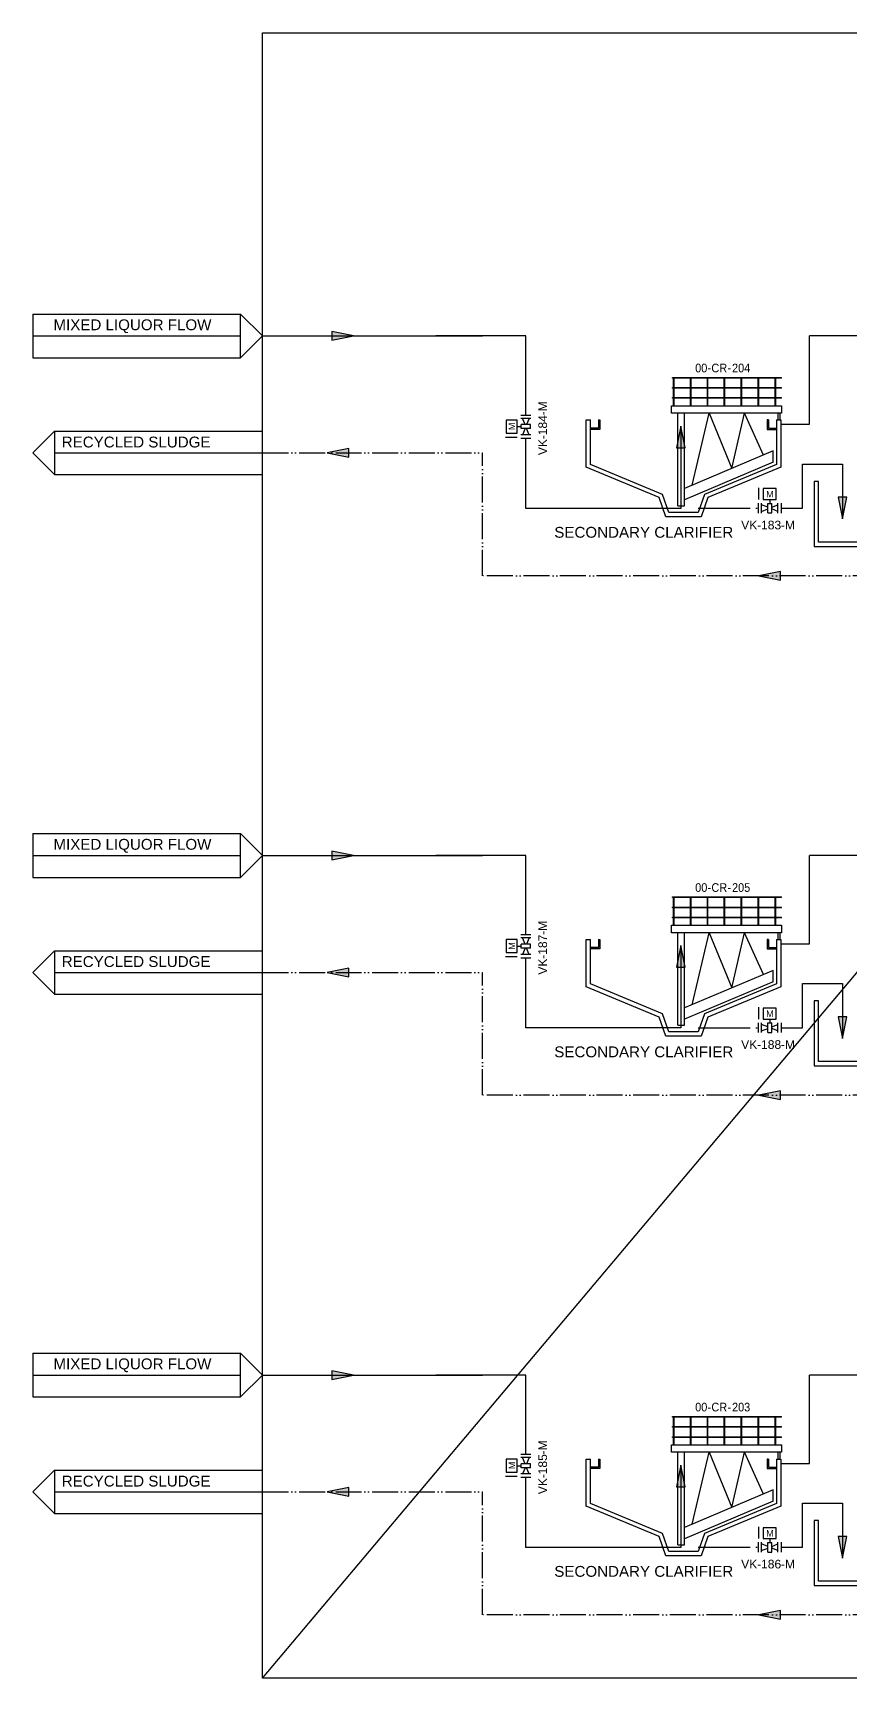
# Model space of a CAD drawing. Header units: millimetres. Extents: x 0 to 444, y 0 to 380.
# Drawn here: x 0 to 188.4, y 0 to 380 of the extents above; entities that cross this region are included whole.
import ezdxf
from ezdxf.enums import TextEntityAlignment as Align

# ---------------------------------------------------------------- set-up
doc = ezdxf.new("R2010")
doc.units = ezdxf.units.MM
doc.set_wipeout_variables(frame=1)
doc.linetypes.add('ACAD_ISO05W100', pattern=[33, 24, -3, 0, -3, 0, -3])
doc.linetypes.add('RefPIDWasteSludgeChamber - EQ$0$ACAD_ISO05W100', pattern=[33, 24, -3, 0, -3, 0, -3])
doc.layers.get('DEFPOINTS').update_dxf_attribs({"color": 10})
for name, color, linetype in [('equipment', 5, 'Continuous'), ('RefALRecSludge$0$Text', 7, 'Continuous'), ('RefARSewage$0$Text', 7, 'Continuous'), ('RefPIDWasteSludgeChamber - EQ$0$sludge', 19, 'RefPIDWasteSludgeChamber - EQ$0$ACAD_ISO05W100'), ('RefPIDWasteSludgeChamber - EQ$0$Valve2', 7, 'Continuous'), ('RefPIDWasteSludgeChamber$0$Text', 7, 'Continuous'), ('sludge', 19, 'ACAD_ISO05W100'), ('Text', 7, 'Continuous'), ('unit', 1, 'Continuous')]:
    doc.layers.add(name, color=color, linetype=linetype)
doc.layers.add('RefPIDWasteSludgeChamber - EQ$0$valve', color=7, linetype='Continuous', plot=False)
doc.layers.add('sewer', color=7, linetype='Continuous', true_color=0x1c2600)
doc.styles.add('Circularclarifier_SecondaryclarifierbridgeCircular$0$Organica', font='arial.ttf')
doc.styles.add('Organica', font='arial.ttf')
doc.styles.add('RefALRecSludge$0$Organica', font='arial.ttf')
doc.styles.add('RefARSewage$0$Organica', font='arial.ttf')
doc.styles.add('RefPIDWasteSludgeChamber - EQ$0$Organica', font='arial.ttf')
doc.styles.add('RefPIDWasteSludgeChamber$0$Organica', font='arial.ttf')
doc.styles.add('RefPIDWasteSludgeChamber$0$Standard', font='arial.ttf')
doc.styles.get("Standard").update_dxf_attribs({"font": 'arial.ttf'})

# ---------------------------------------------------------------- blocks, each defined once
blk = doc.blocks.new('*U28')
at = {"layer": 'DEFPOINTS'}
blk.add_line((0, -190), (320, 190), dxfattribs=at)
at = {"layer": 'DEFPOINTS', "flags": 128}
blk.add_lwpolyline([(0, 190), (320, 190), (320, -190), (0, -190)], close=True, dxfattribs=at)
blk = doc.blocks.new('*U13')
at = {"flags": 128}
blk.add_lwpolyline([(0, 15), (0, 0), (101, 0), (101, 15), (100, 15), (100, 1), (1, 1), (1, 15)], close=True, dxfattribs=at)
at = {"style": 'RefPIDWasteSludgeChamber$0$Organica', "flags": 1}
for tag, p in [('WIDTH', (-11.4, 38.99)), ('HEIGHT', (-11.4, 36.04)), ('LIQUIDLEVEL', (-11.4, 29.93)), ('LENGTH', (-11.4, 33.02)), ('VOLUME', (-11.4, 26.97))]:
    blk.add_attdef(tag, text='', height=2, dxfattribs=at).set_placement(p, align=Align.MIDDLE_CENTER)
at = {"style": 'RefPIDWasteSludgeChamber$0$Standard', "flags": 1}
blk.add_attdef('TR_NAME1', (-26.08, 0.74), '', height=2.5, dxfattribs=at)
at = {"layer": 'RefPIDWasteSludgeChamber$0$Text', "style": 'RefPIDWasteSludgeChamber$0$Organica'}
blk.add_attdef('NAME1_001', (49.42, -4.11), '', height=2.5, dxfattribs=at)
blk = doc.blocks.new('*U12')
for p, q in [((-44.5, 0), (-43.5, 0)), ((-41.62, 0), (-41.33, 0)), ((-2.38, 0), (-2.68, 0)), ((-0.5, 0), (0.5, 0))]:
    blk.add_line(p, q)
for points in [[(0.5, 0), (0.5, -10.92), (-16.37, -17.93), (-17.9, -22.36), (-22, -22.36), (-26.1, -22.36), (-27.63, -17.93), (-44.5, -10.92), (-44.5, 0)], [(-41.62, 0), (-41.62, -1.88), (-43.5, -1.88)], [(-41.33, 0), (-41.33, -2.17), (-43.5, -2.17)], [(-0.5, 0), (-0.5, -10.25), (-17.17, -17.18), (-18.62, -21.36), (-22, -21.36), (-25.38, -21.36), (-26.83, -17.18), (-43.5, -10.25), (-43.5, 0)], [(-2.68, 0), (-2.68, -2.17), (-0.5, -2.17)], [(-2.38, 0), (-2.38, -1.88), (-0.5, -1.88)]]:
    blk.add_lwpolyline(points)
at = {"style": 'Organica', "flags": 1}
for tag, p in [('HEIGHT', (13.89, -0.81)), ('DIAMETER', (13.89, -4.02)), ('LIQUIDLEVEL', (13.89, -7.12)), ('VOLUME', (13.89, -10.08))]:
    blk.add_attdef(tag, text='', height=2, dxfattribs=at).set_placement(p, align=Align.MIDDLE_CENTER)
at = {"flags": 1}
blk.add_attdef('TR_NAME1', (5.94, -40.86), '', height=2.5, dxfattribs=at)
at = {"layer": 'Text', "style": 'Organica'}
blk.add_attdef('NAME1_001', (-31.69, -27.2), '', height=2.5, dxfattribs=at)
blk = doc.blocks.new('*U16')
blk.add_line((1.5, 4.5), (-1.5, 4.5))
at = {"insert": (-1.98, -3.9), "char_height": 2, "width": 5.3402, "attachment_point": 6, "style": 'RefPIDWasteSludgeChamber - EQ$0$Organica'}
blk.add_mtext('-', dxfattribs=at)
at = {"style": 'RefPIDWasteSludgeChamber - EQ$0$Organica', "flags": 1}
for tag, p in [('EQUIP_TYPE', (-8.63, 62.54)), ('NOTE_CHINESE', (-8.63, 56.54)), ('NOTE', (-8.63, 59.54)), ('AREA_CODE', (-8.63, 53.54)), ('DI', (-8.63, 50.54)), ('DO', (-8.63, 47.54)), ('AO', (-8.63, 41.54)), ('AI', (-8.63, 44.54)), ('PB', (-8.63, 38.54)), ('PO', (-8.63, 35.54)), ('SP_ACTUATED', (-8.63, 32.54)), ('SIZE', (-8.63, 23.54)), ('MATERIAL', (-8.63, 19.54)), ('PRESSURE', (-8.63, 15.54))]:
    blk.add_attdef(tag, text='', height=2, dxfattribs=at).set_placement(p, align=Align.MIDDLE_CENTER)
blk.add_wipeout([(-2.67, 1.14), (2.67, 1.14), (2.67, -1.14), (-2.67, -1.14)])
for p, q in [((-1.5, 4.5), (-1.5, 2)), ((1.5, 2), (1.5, 4.5)), ((-2.67, 1.14), (-2.67, -1.14)), ((-1.9, -1.14), (-1.9, 1.14)), ((-0.46, 0.19), (-1.9, 0.76)), ((-1.5, 2), (0, 2)), ((-0.46, -1.11), (-0.46, 1.11)), ((-0.46, 1.11), (0.46, 1.11)), ((0, 2), (1.5, 2)), ((0, 2), (0, 1.11)), ((0.46, -1.11), (0.46, 1.11)), ((0.46, 0.19), (1.9, 0.76)), ((1.9, -1.14), (1.9, 1.14)), ((2.67, 1.14), (2.67, -1.14)), ((-1.9, -0.76), (-0.46, -0.19)), ((-0.46, -1.11), (0.46, -1.11)), ((1.9, -0.76), (0.46, -0.19))]:
    blk.add_line(p, q)
at = {"layer": 'RefPIDWasteSludgeChamber - EQ$0$valve'}
blk.add_line((-2.48, 1.99), (-2.48, 4.73), dxfattribs=at)
at = {"style": 'RefPIDWasteSludgeChamber - EQ$0$Organica'}
blk.add_text('M', height=1.5, dxfattribs=at).set_placement((-0.82, 2.47))
at = {"insert": (2.6, -3.9), "char_height": 2, "width": 5.3402, "attachment_point": 4, "style": 'RefPIDWasteSludgeChamber - EQ$0$Organica'}
blk.add_mtext('-M', dxfattribs=at)
at = {"style": 'RefPIDWasteSludgeChamber - EQ$0$Organica'}
blk.add_attdef('TAG_ID', text='', height=2, dxfattribs=at).set_placement((-2.86, -3.9), align=Align.MIDDLE_RIGHT)
at = {"style": 'RefPIDWasteSludgeChamber - EQ$0$Organica', "flags": 8}
blk.add_attdef('TAG', text='', height=2, dxfattribs=at).set_placement((0.33, -3.9), align=Align.MIDDLE_CENTER)
blk = doc.blocks.new('*U27')
for p, q in [((-24.54, 9.84), (0.64, 9.84)), ((-24.54, 9.69), (-24.54, 9.84)), ((0.64, 9.69), (-24.54, 9.69)), ((-24.3, 7.5), (-24.3, 9.69)), ((-24.15, 7.5), (-24.15, 9.69)), ((-20.4, 7.5), (-20.4, 9.69)), ((-20.24, 7.5), (-20.24, 9.69)), ((-16.49, 7.5), (-16.49, 9.69)), ((-16.34, 7.5), (-16.34, 9.69)), ((-12.59, 7.5), (-12.59, 9.69)), ((-12.43, 7.5), (-12.43, 9.69)), ((-8.68, 7.5), (-8.68, 9.69)), ((-8.52, 7.5), (-8.52, 9.69)), ((-4.77, 7.5), (-4.77, 9.69)), ((-4.62, 7.5), (-4.62, 9.69)), ((-0.87, 7.5), (-0.87, 9.69)), ((-0.71, 7.5), (-0.71, 9.69)), ((0.64, 9.69), (0.64, 9.84)), ((-24.54, 7.5), (0.64, 7.5)), ((-24.54, 7.34), (-24.54, 7.5)), ((0.64, 7.34), (-24.54, 7.34)), ((-24.54, 5.16), (0.64, 5.16)), ((-24.54, 5), (-24.54, 5.16)), ((0.64, 5), (-24.54, 5)), ((-24.3, 5.16), (-24.3, 7.34)), ((-24.3, 3.28), (-24.3, 5)), ((-24.15, 5.16), (-24.15, 7.34)), ((-24.15, 3.28), (-24.15, 5)), ((-20.4, 5.16), (-20.4, 7.34)), ((-20.4, 3.28), (-20.4, 5)), ((-20.24, 5.16), (-20.24, 7.34)), ((-20.24, 3.28), (-20.24, 5)), ((-16.49, 5.16), (-16.49, 7.34)), ((-16.49, 3.28), (-16.49, 5)), ((-16.34, 5.16), (-16.34, 7.34)), ((-16.34, 3.28), (-16.34, 5)), ((-12.59, 5.16), (-12.59, 7.34)), ((-12.59, 3.28), (-12.59, 5)), ((-12.43, 5.16), (-12.43, 7.34)), ((-12.43, 3.28), (-12.43, 5)), ((-8.68, 5.16), (-8.68, 7.34)), ((-8.68, 3.28), (-8.68, 5)), ((-8.52, 5.16), (-8.52, 7.34)), ((-8.52, 3.28), (-8.52, 5)), ((-4.77, 5.16), (-4.77, 7.34)), ((-4.77, 3.28), (-4.77, 5)), ((-4.62, 5.16), (-4.62, 7.34)), ((-4.62, 3.28), (-4.62, 5)), ((-0.87, 5.16), (-0.87, 7.34)), ((-0.87, 3.28), (-0.87, 5)), ((-0.71, 5.16), (-0.71, 7.34)), ((-0.71, 3.28), (-0.71, 5)), ((0.64, 7.34), (0.64, 7.5)), ((0.64, 5), (0.64, 5.16)), ((-24.75, 1.56), (-24.75, 3.28)), ((-24.75, 3.28), (0.64, 3.28)), ((0.64, 1.56), (-24.75, 1.56)), ((-23.34, -19.8), (-23.34, 1.56)), ((-21.77, -19.8), (-21.77, 1.56)), ((-19.99, -15.06), (-16.08, 1.56)), ((-16.08, 1.56), (-10.87, -11.2)), ((-10.87, -11.2), (-7.93, 1.56)), ((-3.56, -8.1), (-7.93, 1.56)), ((-0.24, 1.56), (-0.24, 0)), ((-0.24, 0), (0.24, 0)), ((0.24, 1.56), (0.24, 0)), ((0.64, 3.28), (0.64, 1.56)), ((-1.31, -7.15), (-21.77, -15.82)), ((-1.31, -9.77), (-1.31, -7.15)), ((-1.31, -9.77), (-21.77, -18.44)), ((-23.34, -19.8), (-21.77, -19.8))]:
    blk.add_line(p, q)
at = {"char_height": 2, "width": 5.3402, "attachment_point": 6, "line_spacing_factor": 0.9, "style": 'Circularclarifier_SecondaryclarifierbridgeCircular$0$Organica'}
for insert in [(-15.6, 12), (-11, 12)]:
    blk.add_mtext('{\\W0.9;-}', dxfattribs=dict(at, insert=insert))
at = {"style": 'Circularclarifier_SecondaryclarifierbridgeCircular$0$Organica', "flags": 1}
for tag, p in [('EQUIP_TYPE', (6.65, 91.97)), ('NOTE', (6.65, 88.97)), ('UNIT_CLARIFIER_DIA', (6.65, 82.97)), ('NOTE_CHINESE', (6.65, 85.97)), ('UNIT_OPERATIONAL_LEVEL', (6.65, 79.97)), ('UNIT_FREE_BOARD', (6.65, 76.97)), ('SP_CLARIFIER_DIA', (6.65, 73.97)), ('SP_OPERATIONAL_LEVEL', (6.65, 70.97)), ('SP_FREE_BOARD', (6.65, 67.97)), ('MATERIAL_SUBSURFACE', (6.65, 64.97)), ('MATERIAL_ABOVE', (6.65, 61.87)), ('INSTALLED_POWER', (6.65, 58.67)), ('CONSUMED_POWER', (6.65, 55.67)), ('MODEL', (6.65, 52.55)), ('MANUFACTURE', (6.65, 49.45)), ('STB_DTY', (6.77, 46.71)), ('RUNNINGHOURS', (7.9, 43.66)), ('DO', (7.9, 37.66)), ('DI', (7.9, 40.66)), ('AI', (7.9, 34.66)), ('AO', (7.9, 31.66)), ('PO', (7.9, 28.66)), ('PB', (7.9, 25.66)), ('PROCESSUNITAREA', (7.9, 22.23))]:
    blk.add_attdef(tag, text='', height=2, dxfattribs=at).set_placement(p, align=Align.MIDDLE_CENTER)
at = {"style": 'Circularclarifier_SecondaryclarifierbridgeCircular$0$Organica', "width": 0.9}
for tag, p in [('AREA_CODE', (-16.5, 12)), ('TAG_ID', (-11.91, 12))]:
    blk.add_attdef(tag, text='', height=2, dxfattribs=at).set_placement(p, align=Align.MIDDLE_RIGHT)
at = {"style": 'Circularclarifier_SecondaryclarifierbridgeCircular$0$Organica', "width": 0.9, "flags": 8}
blk.add_attdef('TAG', text='', height=2, dxfattribs=at).set_placement((-8.69, 12), align=Align.MIDDLE_CENTER)
blk = doc.blocks.new('RefARSewage$0$RefARSewage')
at = {"lineweight": 25, "ltscale": 0.25}
for p, q in [((0, 5.06), (47.94, 5.06)), ((0, 5.06), (0, -5.06)), ((47.94, -5.06), (47.94, 5.06)), ((47.94, 5.06), (53, 0)), ((0, 0), (47.94, 0)), ((47.94, -5.06), (53, 0)), ((0, -5.06), (47.94, -5.06))]:
    blk.add_line(p, q, dxfattribs=at)
at = {"layer": 'RefARSewage$0$Text', "style": 'RefARSewage$0$Organica'}
blk.add_attdef('Name_001', (4.77, 1.27), '', height=2.5, dxfattribs=at)
blk = doc.blocks.new('RefALRecSludge$0$RefALRecSludge')
at = {"lineweight": 25, "ltscale": 0.25}
for p, q in [((5, 5), (0, 0)), ((5, 5), (53, 5)), ((5, 5), (5, -5)), ((53, -5), (53, 5)), ((5, -5), (0, 0)), ((5, 0), (53, 0)), ((5, -5), (53, -5))]:
    blk.add_line(p, q, dxfattribs=at)
at = {"layer": 'RefALRecSludge$0$Text', "style": 'RefALRecSludge$0$Organica'}
blk.add_attdef('NAME1_001', (18.06, 1.27), '', height=2.5, dxfattribs=at)

msp = doc.modelspace()

# ---------------------------------------------------------------- hatches: boundary and pattern name
for points in [[(69.05, 309), (74.05, 310), (69.05, 311)], [(150.59, 284.19), (149.59, 289.19), (148.59, 284.19)], [(150.59, 284.19), (149.59, 289.19), (148.59, 284.19)], [(72.96, 284), (67.96, 283), (72.96, 282)], [(172.61, 255.62), (167.61, 254.62), (172.61, 253.62)], [(69.05, 189), (74.05, 190), (69.05, 191)], [(150.59, 164.19), (149.59, 169.19), (148.59, 164.19)], [(150.59, 164.19), (149.59, 169.19), (148.59, 164.19)], [(72.96, 164), (67.96, 163), (72.96, 162)], [(172.61, 135.62), (167.61, 134.62), (172.61, 133.62)], [(69.05, 69), (74.05, 70), (69.05, 71)], [(150.59, 44.19), (149.59, 49.19), (148.59, 44.19)], [(150.59, 44.19), (149.59, 49.19), (148.59, 44.19)], [(72.96, 44), (67.96, 43), (72.96, 42)], [(172.61, 15.62), (167.61, 14.62), (172.61, 13.62)]]:
    msp.add_hatch(color=256).paths.add_polyline_path(points)
at = {"layer": 'sludge', "linetype": 'Continuous'}
h = msp.add_hatch(color=256, dxfattribs=at)
h.dxf.hatch_style = 1
h.paths.add_polyline_path([(187.9, 272.73), (185.9, 272.73), (186.9, 267.73)])
h = msp.add_hatch(color=256, dxfattribs=at)
h.dxf.hatch_style = 1
h.paths.add_polyline_path([(187.9, 152.73), (185.9, 152.73), (186.9, 147.73)])
h = msp.add_hatch(color=256, dxfattribs=at)
h.dxf.hatch_style = 1
h.paths.add_polyline_path([(187.9, 32.73), (185.9, 32.73), (186.9, 27.73)])

# ---------------------------------------------------------------- linework, layer by layer
for points in [[(74.05, 310), (69.05, 311)], [(69.05, 311), (69.05, 309)], [(69.05, 309), (74.05, 310)], [(149.59, 289.19), (148.59, 284.19)], [(149.59, 289.19), (148.59, 284.19)], [(150.59, 284.19), (149.59, 289.19)], [(150.59, 284.19), (149.59, 289.19)], [(72.96, 284), (67.96, 283)], [(67.96, 283), (72.96, 282)], [(72.96, 282), (72.96, 284)], [(148.59, 284.19), (150.59, 284.19)], [(148.59, 284.19), (150.59, 284.19)], [(172.61, 255.62), (167.61, 254.62)], [(167.61, 254.62), (172.61, 253.62)], [(172.61, 253.62), (172.61, 255.62)], [(74.05, 190), (69.05, 191)], [(69.05, 191), (69.05, 189)], [(69.05, 189), (74.05, 190)], [(149.59, 169.19), (148.59, 164.19)], [(149.59, 169.19), (148.59, 164.19)], [(150.59, 164.19), (149.59, 169.19)], [(150.59, 164.19), (149.59, 169.19)], [(72.96, 164), (67.96, 163)], [(72.96, 162), (72.96, 164)], [(148.59, 164.19), (150.59, 164.19)], [(148.59, 164.19), (150.59, 164.19)], [(67.96, 163), (72.96, 162)], [(172.61, 135.62), (167.61, 134.62)], [(167.61, 134.62), (172.61, 133.62)], [(172.61, 133.62), (172.61, 135.62)], [(74.05, 70), (69.05, 71)], [(69.05, 71), (69.05, 69)], [(69.05, 69), (74.05, 70)], [(149.59, 49.19), (148.59, 44.19)], [(149.59, 49.19), (148.59, 44.19)], [(150.59, 44.19), (149.59, 49.19)], [(150.59, 44.19), (149.59, 49.19)], [(72.96, 44), (67.96, 43)], [(67.96, 43), (72.96, 42)], [(72.96, 42), (72.96, 44)], [(148.59, 44.19), (150.59, 44.19)], [(148.59, 44.19), (150.59, 44.19)], [(172.61, 15.62), (167.61, 14.62)], [(172.61, 13.62), (172.61, 15.62)], [(167.61, 14.62), (172.61, 13.62)]]:
    msp.add_lwpolyline(points)
at = {"layer": 'RefPIDWasteSludgeChamber - EQ$0$sludge', "lineweight": 25, "ltscale": 0.25}
for p, q in [((305.14, 254.62), (103.8, 254.62)), ((305.14, 134.62), (103.8, 134.62)), ((305.14, 14.62), (103.8, 14.62))]:
    msp.add_line(p, q, dxfattribs=at)
at = {"layer": 'sewer'}
for p, q in [((53, 310), (103.8, 310)), ((53, 190), (103.8, 190)), ((53, 70), (103.8, 70))]:
    msp.add_line(p, q, dxfattribs=at)
at = {"layer": 'sewer', "lineweight": 25, "ltscale": 0.5}
for p, q in [((333, 310), (179.27, 310)), ((179.27, 289.6), (179.27, 310)), ((172.7, 289.6), (179.27, 289.6)), ((333, 190), (179.27, 190)), ((179.27, 169.6), (179.27, 190)), ((172.7, 169.6), (179.27, 169.6)), ((333, 70), (179.27, 70)), ((179.27, 49.6), (179.27, 70)), ((172.7, 49.6), (179.27, 49.6))]:
    msp.add_line(p, q, dxfattribs=at)
for points in [[(149.59, 289.19), (149.59, 270.16), (113.8, 270.16), (113.8, 310), (93, 310)], [(149.59, 169.19), (149.59, 150.16), (113.8, 150.16), (113.8, 190), (93, 190)], [(149.59, 49.19), (149.59, 30.16), (113.8, 30.16), (113.8, 70), (93, 70)]]:
    msp.add_lwpolyline(points, dxfattribs=at)
at = {"layer": 'sludge', "lineweight": 25, "ltscale": 0.25}
for points in [[(53, 283), (103.8, 283)], [(103.8, 254.62), (103.8, 283)], [(53, 163), (103.8, 163)], [(103.8, 134.62), (103.8, 163)], [(53, 43), (103.8, 43)], [(103.8, 14.62), (103.8, 43)]]:
    msp.add_lwpolyline(points, dxfattribs=at)
at = {"layer": 'sludge', "lineweight": 25, "ltscale": 0.5}
for points in [[(153.58, 270.23), (177.68, 270.23), (177.68, 280.41), (186.9, 280.41), (186.9, 267.73)], [(153.58, 150.23), (177.68, 150.23), (177.68, 160.41), (186.9, 160.41), (186.9, 147.73)], [(153.58, 30.23), (177.68, 30.23), (177.68, 40.41), (186.9, 40.41), (186.9, 27.73)]]:
    msp.add_lwpolyline(points, dxfattribs=at)
at = {"layer": 'sludge', "linetype": 'Continuous', "lineweight": 25, "ltscale": 0.5, "flags": 128}
for points in [[(186.9, 267.73), (187.9, 272.73), (185.9, 272.73)], [(186.9, 147.73), (187.9, 152.73), (185.9, 152.73)], [(186.9, 27.73), (187.9, 32.73), (185.9, 32.73)]]:
    msp.add_lwpolyline(points, close=True, dxfattribs=at)

# ---------------------------------------------------------------- block references
msp.add_blockref('*U28', (53, 190))
ref = msp.add_blockref('RefARSewage$0$RefARSewage', (0, 310))
ref.add_attrib('Name_001', 'MIXED LIQUOR FLOW', (4.74, 311.33), dxfattribs={"layer": 'RefARSewage$0$Text', "height": 2.5, "style": 'RefARSewage$0$Organica'})
ref = msp.add_blockref('RefALRecSludge$0$RefALRecSludge', (0, 283))
ref.add_attrib('NAME1', 'RECYCLED SLUDGE', dxfattribs={"layer": 'RefALRecSludge$0$Text', "height": 2.5, "style": 'RefALRecSludge$0$Organica'}).set_placement((41, 285.5), align=Align.MIDDLE_RIGHT)
ref = msp.add_blockref('RefARSewage$0$RefARSewage', (0, 190))
ref.add_attrib('Name_001', 'MIXED LIQUOR FLOW', (4.74, 191.33), dxfattribs={"layer": 'RefARSewage$0$Text', "height": 2.5, "style": 'RefARSewage$0$Organica'})
ref = msp.add_blockref('RefALRecSludge$0$RefALRecSludge', (0, 163))
ref.add_attrib('NAME1', 'RECYCLED SLUDGE', dxfattribs={"layer": 'RefALRecSludge$0$Text', "height": 2.5, "style": 'RefALRecSludge$0$Organica'}).set_placement((41, 165.5), align=Align.MIDDLE_RIGHT)
ref = msp.add_blockref('RefARSewage$0$RefARSewage', (0, 70))
ref.add_attrib('Name_001', 'MIXED LIQUOR FLOW', (4.74, 71.33), dxfattribs={"layer": 'RefARSewage$0$Text', "height": 2.5, "style": 'RefARSewage$0$Organica'})
ref = msp.add_blockref('RefALRecSludge$0$RefALRecSludge', (0, 43))
ref.add_attrib('NAME1', 'RECYCLED SLUDGE', dxfattribs={"layer": 'RefALRecSludge$0$Text', "height": 2.5, "style": 'RefALRecSludge$0$Organica'}).set_placement((41, 45.5), align=Align.MIDDLE_RIGHT)
at = {"layer": 'unit'}
ref = msp.add_blockref('*U12', (172.2, 290.6), dxfattribs=at)
ref.add_attrib('NAME1_001', 'SECONDARY CLARIFIER', (120.37, 263.4), dxfattribs={"layer": 'Text', "height": 2.5, "style": 'Organica'})
ref = msp.add_blockref('*U13', (180.38, 261.41), dxfattribs=at)
ref.add_attrib('NAME1_001', 'RAS/WAS CHAMBER', (213, 257.31), dxfattribs={"layer": 'RefPIDWasteSludgeChamber$0$Text', "height": 2.5, "style": 'RefPIDWasteSludgeChamber$0$Organica'})
ref = msp.add_blockref('*U12', (172.2, 170.6), dxfattribs=at)
ref.add_attrib('NAME1_001', 'SECONDARY CLARIFIER', (120.37, 143.4), dxfattribs={"layer": 'Text', "height": 2.5, "style": 'Organica'})
ref = msp.add_blockref('*U13', (180.38, 141.41), dxfattribs=at)
ref.add_attrib('NAME1_001', 'RAS/WAS CHAMBER', (213, 137.31), dxfattribs={"layer": 'RefPIDWasteSludgeChamber$0$Text', "height": 2.5, "style": 'RefPIDWasteSludgeChamber$0$Organica'})
ref = msp.add_blockref('*U12', (172.2, 50.6), dxfattribs=at)
ref.add_attrib('NAME1_001', 'SECONDARY CLARIFIER', (120.37, 23.4), dxfattribs={"layer": 'Text', "height": 2.5, "style": 'Organica'})
ref = msp.add_blockref('*U13', (180.38, 21.41), dxfattribs=at)
ref.add_attrib('NAME1_001', 'RAS/WAS CHAMBER', (213, 17.31), dxfattribs={"layer": 'RefPIDWasteSludgeChamber$0$Text', "height": 2.5, "style": 'RefPIDWasteSludgeChamber$0$Organica'})

# ---------------------------------------------------------------- next in the draw order: block references
at = {"layer": 'RefPIDWasteSludgeChamber - EQ$0$Valve2', "rotation": 90}
for p, values in [((113.8, 289.06), {'TAG': '184', 'TAG_ID': 'VK'}), ((113.8, 169.06), {'TAG': '187', 'TAG_ID': 'VK'}), ((113.8, 49.06), {'TAG': '185', 'TAG_ID': 'VK'})]:
    msp.add_blockref('*U16', p, dxfattribs=at).add_auto_attribs(values)
at = {"layer": 'RefPIDWasteSludgeChamber - EQ$0$Valve2'}
for p, values in [((170.1, 270.23), {'TAG': '183', 'TAG_ID': 'VK'}), ((170.1, 150.23), {'TAG': '188', 'TAG_ID': 'VK'}), ((170.1, 30.23), {'TAG': '186', 'TAG_ID': 'VK'})]:
    msp.add_blockref('*U16', p, dxfattribs=at).add_auto_attribs(values)

# ---------------------------------------------------------------- next in the draw order: block references
at = {"layer": 'equipment'}
ref = msp.add_blockref('*U27', (172.2, 290.6), dxfattribs=at)
ref.add_attrib('TAG', '204', dxfattribs={"layer": '0', "height": 2, "style": 'Circularclarifier_SecondaryclarifierbridgeCircular$0$Organica', "width": 0.9}).set_placement((163.51, 302.6), align=Align.MIDDLE_CENTER)
ref.add_attrib('AREA_CODE', '00', dxfattribs={"layer": '0', "height": 2, "style": 'Circularclarifier_SecondaryclarifierbridgeCircular$0$Organica', "width": 0.9}).set_placement((155.7, 302.6), align=Align.MIDDLE_RIGHT)
ref.add_attrib('TAG_ID', 'CR', dxfattribs={"layer": '0', "height": 2, "style": 'Circularclarifier_SecondaryclarifierbridgeCircular$0$Organica', "width": 0.9}).set_placement((160.28, 302.6), align=Align.MIDDLE_RIGHT)
ref = msp.add_blockref('*U27', (172.2, 170.6), dxfattribs=at)
ref.add_attrib('TAG', '205', dxfattribs={"layer": '0', "height": 2, "style": 'Circularclarifier_SecondaryclarifierbridgeCircular$0$Organica', "width": 0.9}).set_placement((163.51, 182.6), align=Align.MIDDLE_CENTER)
ref.add_attrib('AREA_CODE', '00', dxfattribs={"layer": '0', "height": 2, "style": 'Circularclarifier_SecondaryclarifierbridgeCircular$0$Organica', "width": 0.9}).set_placement((155.7, 182.6), align=Align.MIDDLE_RIGHT)
ref.add_attrib('TAG_ID', 'CR', dxfattribs={"layer": '0', "height": 2, "style": 'Circularclarifier_SecondaryclarifierbridgeCircular$0$Organica', "width": 0.9}).set_placement((160.28, 182.6), align=Align.MIDDLE_RIGHT)
ref = msp.add_blockref('*U27', (172.2, 50.6), dxfattribs=at)
ref.add_attrib('TAG', '203', dxfattribs={"layer": '0', "height": 2, "style": 'Circularclarifier_SecondaryclarifierbridgeCircular$0$Organica', "width": 0.9}).set_placement((163.51, 62.6), align=Align.MIDDLE_CENTER)
ref.add_attrib('AREA_CODE', '00', dxfattribs={"layer": '0', "height": 2, "style": 'Circularclarifier_SecondaryclarifierbridgeCircular$0$Organica', "width": 0.9}).set_placement((155.7, 62.6), align=Align.MIDDLE_RIGHT)
ref.add_attrib('TAG_ID', 'CR', dxfattribs={"layer": '0', "height": 2, "style": 'Circularclarifier_SecondaryclarifierbridgeCircular$0$Organica', "width": 0.9}).set_placement((160.28, 62.6), align=Align.MIDDLE_RIGHT)

doc.saveas('drawing.dxf')
